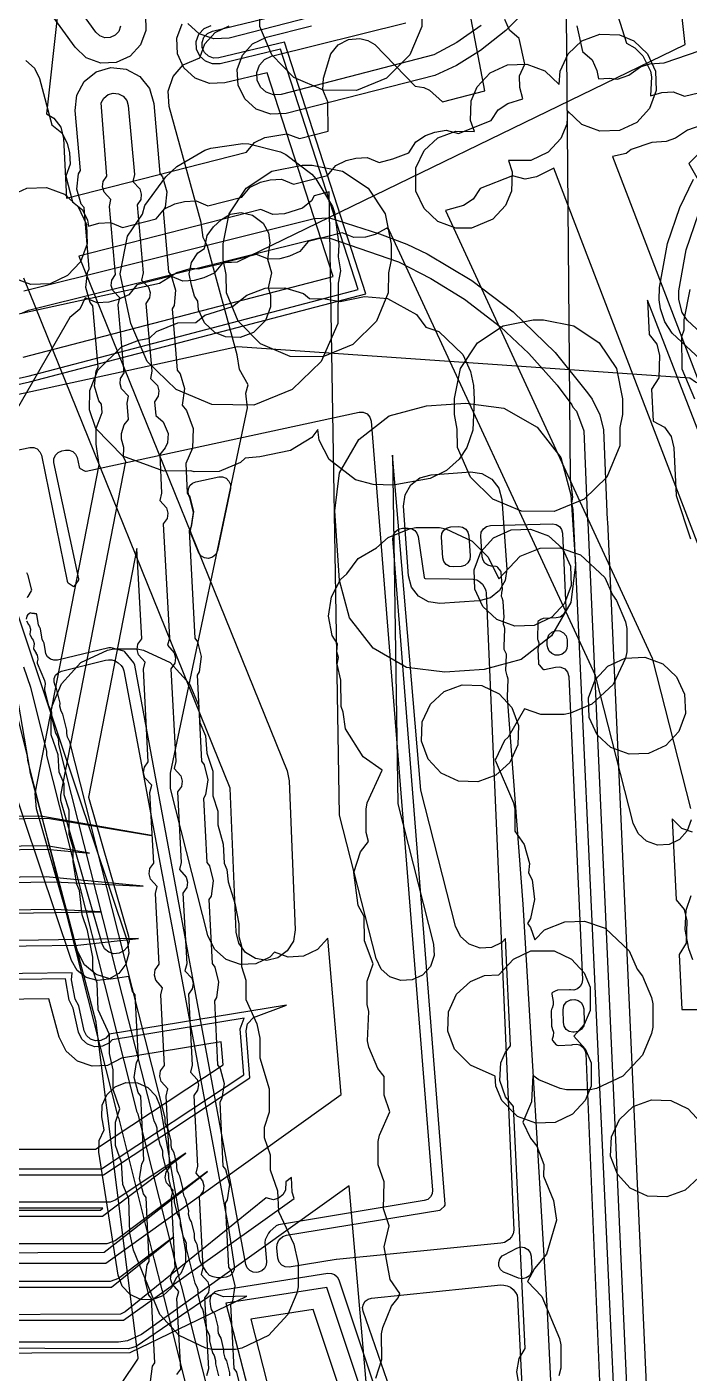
# Model space of a CAD drawing. Header units: metres. Extents: x 17722 to 17999, y 13535 to 15917.
# Drawn here: x 17911 to 17944.5, y 13644.6 to 13712.9 of the extents above; entities that cross this region are included whole.
import ezdxf

# ---------------------------------------------------------------- set-up
doc = ezdxf.new("R2010")
doc.units = ezdxf.units.M
for name, color, linetype in [('AI_GREENING_ALLOWED_ZONE', 4, 'Continuous'), ('AI_GREENING_EXCLUSIONS', 1, 'Continuous'), ('AI_GREENING_LAWN', 82, 'Continuous')]:
    doc.layers.add(name, color=color, linetype=linetype)

msp = doc.modelspace()

# ---------------------------------------------------------------- linework, layer by layer
at = {"layer": 'AI_GREENING_ALLOWED_ZONE'}
msp.add_lwpolyline([(17919.192, 13689.142), (17919.145, 13689.315), (17919.162, 13689.494), (17919.241, 13689.655), (17919.372, 13689.778), (17919.538, 13689.846), (17920.698, 13690.097), (17920.896, 13690.1), (17921.079, 13690.026), (17921.219, 13689.887), (17921.294, 13689.704), (17921.293, 13689.506), (17920.632, 13686.359), (17920.546, 13686.166), (17920.388, 13686.026), (17920.187, 13685.963), (17919.978, 13685.989), (17919.798, 13686.099), (17919.679, 13686.274), (17919.305, 13687.198), (17919.269, 13687.375), (17919.297, 13687.552), (17919.317, 13687.609), (17919.414, 13688.284), (17919.409, 13688.38), (17919.24, 13689.041), (17919.192, 13689.142)], close=True, dxfattribs=at)
at = {"layer": 'AI_GREENING_EXCLUSIONS'}
for points in [[(17898.492, 13695.744), (17917.694, 13699.923), (17918.569, 13700.464), (17919.317, 13700.688), (17919.68, 13700.651), (17921.04, 13700.962), (17921.65, 13701), (17944.35, 13712.025), (17940.642, 13745.351)], [(17898.492, 13695.744), (17917.694, 13699.923), (17918.569, 13700.464), (17919.317, 13700.688), (17919.68, 13700.651), (17921.04, 13700.962), (17921.65, 13701), (17944.35, 13712.025), (17940.642, 13745.351)], [(17915.726, 13712.95), (17915.631, 13712.694), (17915.445, 13712.493), (17915.197, 13712.379), (17914.924, 13712.369), (17914.668, 13712.464), (17914.668, 13712.464), (17914.468, 13712.649), (17895.487, 13738.841)], [(17916.98, 13713.525), (17917.009, 13712.745), (17916.738, 13712.013), (17916.208, 13711.441), (17915.499, 13711.115), (17914.719, 13711.085), (17913.987, 13711.356), (17913.415, 13711.887), (17894.434, 13738.078)], [(17912.511, 13713.398), (17911.976, 13708.516), (17912.338, 13708.299), (17912.687, 13707.829), (17912.829, 13707.261), (17912.977, 13704.226), (17922.102, 13706.57), (17922.511, 13707.057), (17923.038, 13707.31), (17924.16, 13707.497), (17924.789, 13707.26), (17926.251, 13707.636), (17926.228, 13709.111), (17925.979, 13709.728), (17926.014, 13710.312), (17926.384, 13711.555), (17926.759, 13712.004), (17927.278, 13712.276), (17927.86, 13712.328), (17928.254, 13712.231), (17928.607, 13712.033), (17930.662, 13709.913), (17931.093, 13709.845), (17931.393, 13709.708), (17932.037, 13709.122), (17934.188, 13709.675), (17932.738, 13717.317)], [(17939.839, 13716.971), (17941.365, 13712.102), (17941.793, 13711.862), (17942.199, 13711.457), (17942.586, 13710.677), (17942.645, 13710.385), (17942.586, 13709.422), (17943.157, 13709.599), (17943.742, 13709.621), (17944.31, 13709.401), (17953.406, 13711.577)], [(17909.768, 13694.615), (17911.107, 13694.911), (17928.157, 13699.383), (17924.026, 13712.141), (17920.71, 13711.346), (17920.437, 13711.335), (17920.181, 13711.43), (17919.98, 13711.615), (17919.866, 13711.863), (17919.855, 13712.136), (17919.95, 13712.392), (17920.135, 13712.593), (17920.383, 13712.707), (17923.594, 13713.477)], [(17910.917, 13711.215), (17911.356, 13710.828), (17911.615, 13710.303), (17912.242, 13707.953), (17912.751, 13707.543), (17913.01, 13707.018), (17913.139, 13706.535), (17913.176, 13705.951), (17912.94, 13705.342), (17913.283, 13704.055), (17913.792, 13703.645), (17914.05, 13703.12), (17914.091, 13702.818), (17914.624, 13702.964), (17915.209, 13702.994), (17915.815, 13702.749), (17917.535, 13703.185), (17917.951, 13703.688), (17918.479, 13703.94), (17918.964, 13704.063), (17919.549, 13704.093), (17920.154, 13703.848), (17921.875, 13704.284), (17922.291, 13704.788), (17922.819, 13705.039), (17923.304, 13705.162), (17923.888, 13705.192), (17924.494, 13704.948), (17926.214, 13705.383), (17926.631, 13705.887), (17927.159, 13706.138), (17927.644, 13706.261), (17928.228, 13706.291), (17928.834, 13706.047), (17929.534, 13706.224), (17930.341, 13706.539), (17930.691, 13707.09), (17931.185, 13707.405), (17931.65, 13707.587), (17932.227, 13707.689), (17932.858, 13707.521), (17934.511, 13708.167), (17934.862, 13708.718), (17935.355, 13709.033), (17936.112, 13709.267), (17935.964, 13709.847), (17935.953, 13710.433), (17936.216, 13711.03), (17935.931, 13712.327), (17935.441, 13712.759), (17935.206, 13713.295)], [(17925.829, 13713.529), (17921.228, 13712.353), (17920.449, 13712.311), (17919.713, 13712.571), (17919.132, 13713.092)], [(17936.309, 13713.79), (17935.26, 13712.744), (17933.963, 13711.718), (17932.756, 13710.968), (17931.66, 13710.459), (17924.115, 13708.53), (17923.336, 13708.488), (17922.6, 13708.747), (17922.019, 13709.268), (17921.682, 13709.972), (17921.64, 13710.751), (17921.899, 13711.487), (17922.42, 13712.068), (17923.124, 13712.405), (17925.401, 13712.972)], [(17899.862, 13650.217), (17914.982, 13650.217), (17926.913, 13658.774), (17926.229, 13666.704), (17925.708, 13666.124), (17925.004, 13665.788), (17924.225, 13665.746), (17923.52, 13665.995), (17923.288, 13665.737), (17922.584, 13665.4), (17921.805, 13665.358), (17921.069, 13665.618), (17920.488, 13666.14), (17920.152, 13666.844), (17918.255, 13674.294), (17918.263, 13675.075), (17922.151, 13693.593), (17922.068, 13694.341), (17922.19, 13694.763), (17921.753, 13695.537), (17921.642, 13696.292), (17920.134, 13701.799), (17919.918, 13702.23), (17919.807, 13702.991), (17918.194, 13708.882), (17918.139, 13709.66), (17918.385, 13710.4), (17918.897, 13710.99), (17919.741, 13711.349), (17919.999, 13712.063), (17920.525, 13712.64), (17921.231, 13712.972)], [(17909.871, 13694.952), (17911.032, 13695.201), (17927.774, 13699.593), (17923.826, 13711.784), (17920.78, 13711.054), (17920.39, 13711.039), (17920.024, 13711.174), (17919.738, 13711.439), (17919.574, 13711.793), (17919.559, 13712.183), (17919.694, 13712.549), (17919.959, 13712.835), (17920.313, 13712.999)], [(17910.781, 13696.169), (17926.509, 13700.252), (17923.16, 13710.596), (17921.013, 13710.081), (17920.233, 13710.051), (17919.501, 13710.321), (17918.928, 13710.851), (17918.602, 13711.56), (17918.571, 13712.34), (17918.842, 13713.072)], [(17934.001, 13712.991), (17932.767, 13712.129), (17931.605, 13711.499), (17923.867, 13709.499), (17923.477, 13709.478), (17923.109, 13709.607), (17922.819, 13709.868), (17922.651, 13710.22), (17922.629, 13710.609), (17922.759, 13710.977), (17923.02, 13711.268), (17923.372, 13711.436), (17930.185, 13713.128)], [(17938.861, 13712.971), (17939.146, 13711.674), (17939.636, 13711.242), (17939.871, 13710.706), (17939.952, 13710.279), (17940.487, 13710.326), (17940.922, 13710.273), (17941.488, 13710.468), (17942.085, 13710.886), (17942.558, 13711.049), (17943.286, 13711.09), (17945.699, 13711.924), (17946.297, 13712.342), (17946.77, 13712.505), (17947.498, 13712.546), (17949.193, 13713.132)], [(17917.239, 13644.224), (17917.35, 13644.996), (17917.454, 13645.171), (17917.293, 13648.421), (17917.158, 13648.602), (17916.965, 13649.358), (17917.076, 13650.13), (17917.18, 13650.305), (17917.019, 13653.555), (17916.884, 13653.736), (17916.691, 13654.492), (17916.802, 13655.264), (17916.906, 13655.439), (17916.745, 13658.689), (17916.61, 13658.869), (17916.417, 13659.626), (17916.528, 13660.398), (17916.632, 13660.573), (17916.471, 13663.823), (17916.336, 13664.003), (17916.145, 13664.75), (17915.237, 13664.617), (17914.493, 13664.853), (17913.896, 13665.356), (17913.538, 13666.049), (17911.454, 13673.265), (17911.388, 13674.043), (17914.631, 13690.712), (17914.489, 13691.756), (17914.489, 13692.548), (17914.788, 13693.364), (17914.763, 13693.78), (17914.622, 13693.955), (17914.402, 13694.704), (17914.486, 13695.48), (17914.583, 13695.658), (17914.318, 13698.77), (17914.177, 13698.945), (17913.957, 13699.694), (17914.041, 13700.47), (17914.138, 13700.648), (17913.873, 13703.76), (17913.732, 13703.935), (17913.512, 13704.684), (17913.596, 13705.46), (17913.693, 13705.638), (17913.421, 13708.687), (17913.505, 13709.462), (17913.879, 13710.147), (17914.487, 13710.637), (17915.236, 13710.856), (17916.012, 13710.773), (17916.696, 13710.399), (17917.186, 13709.791), (17917.405, 13709.042), (17917.71, 13705.483), (17917.852, 13705.307), (17918.071, 13704.559), (17917.988, 13703.783), (17917.89, 13703.605), (17918.155, 13700.493), (17918.297, 13700.317), (17918.516, 13699.569), (17918.433, 13698.793), (17918.335, 13698.615), (17918.6, 13695.503), (17918.742, 13695.328), (17918.961, 13694.579), (17918.844, 13693.741), (17919.068, 13693.465), (17919.409, 13692.548), (17919.37, 13691.562), (17919.025, 13690.776), (17919.093, 13689.269), (17919.228, 13689.089), (17919.421, 13688.333), (17919.31, 13687.56), (17919.206, 13687.386), (17919.486, 13681.918), (17919.621, 13681.738), (17919.813, 13680.982), (17919.702, 13680.209), (17919.599, 13680.035), (17919.819, 13675.676), (17919.954, 13675.496), (17920.147, 13674.739), (17920.035, 13673.967), (17919.932, 13673.793), (17920.093, 13670.542), (17920.228, 13670.362), (17920.421, 13669.606), (17920.309, 13668.833), (17920.206, 13668.659), (17920.367, 13665.408), (17920.502, 13665.228), (17920.695, 13664.472), (17920.583, 13663.699), (17920.48, 13663.525), (17920.641, 13660.274), (17920.776, 13660.094), (17920.969, 13659.338), (17920.857, 13658.565), (17920.754, 13658.391), (17920.915, 13655.141), (17921.05, 13654.96), (17921.243, 13654.204), (17921.131, 13653.432), (17921.028, 13653.257), (17921.189, 13650.007), (17921.324, 13649.826), (17921.517, 13649.07), (17921.406, 13648.298), (17921.302, 13648.123), (17921.463, 13644.873), (17921.598, 13644.692), (17921.791, 13643.936)], [(17918.576, 13644.564), (17918.773, 13644.842), (17918.582, 13648.428), (17918.672, 13648.784), (17918.331, 13649.163), (17918.263, 13649.427), (17918.302, 13649.698), (17918.499, 13649.976), (17918.308, 13653.562), (17918.398, 13653.918), (17918.057, 13654.296), (17917.989, 13654.561), (17918.028, 13654.831), (17918.225, 13655.11), (17918.034, 13658.696), (17918.124, 13659.052), (17917.783, 13659.43), (17917.715, 13659.695), (17917.754, 13659.965), (17917.951, 13660.243), (17917.76, 13663.829), (17917.85, 13664.186), (17917.509, 13664.564), (17917.441, 13664.829), (17917.48, 13665.099), (17917.677, 13665.377), (17917.486, 13668.963), (17917.576, 13669.32), (17917.234, 13669.698), (17917.167, 13669.963), (17917.206, 13670.233), (17917.403, 13670.511), (17917.212, 13674.097), (17917.302, 13674.454), (17916.96, 13674.832), (17916.893, 13675.097), (17916.932, 13675.367), (17917.129, 13675.645), (17916.879, 13680.339), (17916.969, 13680.696), (17916.627, 13681.074), (17916.56, 13681.339), (17916.599, 13681.609), (17916.796, 13681.887), (17916.552, 13686.457), (17914.095, 13673.852), (17916.132, 13666.798), (17916.155, 13666.526), (17916.072, 13666.266), (17915.896, 13666.057), (17915.654, 13665.932), (17915.381, 13665.909), (17915.121, 13665.991), (17914.912, 13666.167), (17914.787, 13666.41), (17912.69, 13673.681), (17912.688, 13673.954), (17915.988, 13690.883), (17915.867, 13691.095), (17915.896, 13691.595), (17915.763, 13692.013), (17915.763, 13692.291), (17915.908, 13692.738), (17916.125, 13693.007), (17916.051, 13693.832), (17916.129, 13694.192), (17915.774, 13694.558), (17915.697, 13694.82), (17915.726, 13695.091), (17915.914, 13695.376), (17915.606, 13698.822), (17915.683, 13699.182), (17915.329, 13699.548), (17915.252, 13699.81), (17915.281, 13700.081), (17915.468, 13700.366), (17915.161, 13703.812), (17915.238, 13704.172), (17914.884, 13704.537), (17914.807, 13704.8), (17914.836, 13705.071), (17915.023, 13705.356), (17914.745, 13709.074), (17914.876, 13709.313), (17915.089, 13709.485), (17915.351, 13709.561), (17915.623, 13709.532), (17915.862, 13709.401), (17916.034, 13709.189), (17916.111, 13708.926), (17916.422, 13705.431), (17916.345, 13705.071), (17916.7, 13704.705), (17916.776, 13704.443), (17916.747, 13704.172), (17916.56, 13703.887), (17916.867, 13700.441), (17916.79, 13700.081), (17917.145, 13699.715), (17917.222, 13699.453), (17917.192, 13699.182), (17917.005, 13698.897), (17917.312, 13695.451), (17917.235, 13695.091), (17917.59, 13694.725), (17917.667, 13694.463), (17917.637, 13694.192), (17917.45, 13693.907), (17917.513, 13693.202), (17917.883, 13692.897), (17918.135, 13692.291), (17918.096, 13691.819), (17917.99, 13691.566), (17917.716, 13691.24), (17917.804, 13689.263), (17917.714, 13688.906), (17918.055, 13688.528), (17918.123, 13688.263), (17918.084, 13687.993), (17917.887, 13687.715), (17918.197, 13681.912), (17918.107, 13681.555), (17918.448, 13681.177), (17918.515, 13680.912), (17918.476, 13680.642), (17918.279, 13680.364), (17918.53, 13675.67), (17918.44, 13675.313), (17918.781, 13674.935), (17918.848, 13674.67), (17918.81, 13674.4), (17918.612, 13674.122), (17918.804, 13670.536), (17918.714, 13670.179), (17919.055, 13669.801), (17919.123, 13669.536), (17919.084, 13669.266), (17918.886, 13668.988), (17919.078, 13665.402), (17918.988, 13665.045), (17919.329, 13664.667), (17919.397, 13664.402), (17919.358, 13664.132), (17919.16, 13663.854), (17919.352, 13660.268), (17919.262, 13659.912), (17919.603, 13659.533), (17919.671, 13659.269), (17919.632, 13658.998), (17919.434, 13658.72), (17919.626, 13655.134), (17919.536, 13654.778), (17919.877, 13654.399), (17919.945, 13654.135), (17919.906, 13653.864), (17919.708, 13653.586), (17919.9, 13650), (17919.81, 13649.644), (17920.151, 13649.266), (17920.219, 13649.001), (17920.18, 13648.731), (17919.982, 13648.452), (17920.174, 13644.866), (17920.084, 13644.51)], [(17946.876, 13708.52), (17944.463, 13707.686), (17943.865, 13707.269), (17943.392, 13707.105), (17942.664, 13707.064), (17941.613, 13706.701), (17941.348, 13706.494), (17940.668, 13706.352), (17949.696, 13682.779)], [(17945.018, 13706.486), (17944.525, 13705.985), (17947.057, 13701.599)], [(17946.815, 13681.942), (17937.685, 13705.75), (17936.81, 13705.307), (17936.233, 13705.204), (17935.602, 13705.372), (17933.949, 13704.727), (17933.598, 13704.176), (17933.105, 13703.861), (17932.197, 13703.6), (17942.67, 13680.902), (17944.614, 13673.281)], [(17945.574, 13695.629), (17943.689, 13697.388), (17943.32, 13697.969), (17943.094, 13698.615), (17943.027, 13699.071), (17943.048, 13699.695), (17943.454, 13701.933), (17944.083, 13703.766), (17944.776, 13705.19)], [(17935.973, 13643.824), (17935.816, 13644.701), (17935.926, 13645.38), (17936.228, 13645.883), (17935.636, 13658.169), (17935.232, 13658.651), (17934.947, 13659.484), (17935.006, 13660.37), (17935.232, 13660.911), (17935.491, 13661.248), (17935.243, 13666.687), (17935.061, 13666.485), (17934.534, 13666.232), (17933.949, 13666.2), (17933.397, 13666.394), (17932.961, 13666.784), (17932.708, 13667.312), (17930.938, 13674.211), (17929.506, 13691.199), (17929.779, 13673.513), (17931.593, 13666.405), (17931.625, 13665.821), (17931.43, 13665.269), (17931.039, 13664.833), (17930.511, 13664.581), (17929.926, 13664.55), (17929.374, 13664.744), (17928.939, 13665.135), (17928.686, 13665.663), (17926.829, 13672.942), (17926.298, 13704.551), (17925.537, 13704.355), (17925.402, 13704.1), (17924.951, 13703.727), (17924.031, 13703.445), (17923.447, 13703.413), (17922.834, 13703.661), (17913.602, 13701.289), (17924.166, 13675.189), (17924.274, 13674.686), (17924.574, 13667.13), (17924.483, 13666.552), (17924.177, 13666.052), (17923.704, 13665.708), (17923.134, 13665.571), (17922.556, 13665.663), (17922.057, 13665.968), (17921.713, 13666.442), (17921.576, 13667.011), (17921.287, 13674.306), (17910.817, 13700.174)], [(17910.82, 13699.531), (17925.543, 13703.2), (17926.322, 13703.237), (17928.845, 13702.43), (17930.233, 13701.903), (17931.266, 13701.402), (17933.533, 13700.062), (17935.631, 13698.471), (17937.753, 13696.411), (17939.398, 13694.354), (17939.398, 13694.354), (17939.398, 13694.354), (17939.637, 13694.033), (17940.02, 13693.237), (17940.205, 13692.479), (17940.389, 13687.899), (17940.405, 13687.829), (17942.578, 13639.526)], [(17946.556, 13696.09), (17944.441, 13698.048), (17944.203, 13698.439), (17944.027, 13699.1), (17944.034, 13699.528), (17944.4, 13701.609), (17945.029, 13703.442)], [(17944.645, 13672.697), (17944.451, 13672.145), (17944.06, 13671.71), (17943.532, 13671.457), (17942.947, 13671.426), (17942.395, 13671.621), (17941.96, 13672.012), (17941.707, 13672.54), (17939.797, 13680.027), (17929.346, 13702.617), (17929.218, 13702.706), (17928.626, 13702.383), (17928.141, 13702.261), (17927.557, 13702.23), (17926.951, 13702.475), (17925.231, 13702.039), (17924.814, 13701.536), (17924.286, 13701.284), (17923.801, 13701.162), (17923.217, 13701.131), (17922.611, 13701.376), (17920.891, 13700.94), (17920.475, 13700.437), (17919.946, 13700.185), (17919.461, 13700.062), (17918.877, 13700.032), (17918.271, 13700.277), (17916.551, 13699.841), (17916.135, 13699.338), (17915.606, 13699.086), (17915.122, 13698.963), (17914.537, 13698.933), (17913.932, 13699.177), (17913.666, 13698.606), (17913.148, 13698.189), (17908.262, 13689.752), (17916.072, 13666.522), (17916.146, 13665.942), (17915.993, 13665.377), (17915.635, 13664.913), (17915.128, 13664.622), (17914.547, 13664.548), (17913.982, 13664.701), (17913.519, 13665.058), (17913.228, 13665.566), (17905.203, 13689.438)], [(17910.722, 13698.404), (17911.061, 13698.561), (17925.784, 13702.229), (17926.332, 13702.211), (17929.812, 13700.997), (17931.46, 13700.162), (17933.152, 13699.113), (17934.98, 13697.712), (17936.426, 13696.362), (17937.85, 13694.757), (17938.596, 13693.757), (17938.654, 13693.636), (17938.835, 13693.436), (17939.206, 13692.436), (17939.389, 13687.855), (17939.406, 13687.786), (17941.579, 13639.478), (17942.421, 13622.952), (17942.388, 13622.328), (17942.528, 13619.518), (17942.792, 13615.641), (17942.904, 13612.813), (17942.928, 13612.71), (17943.84, 13592.871)], [(17944.834, 13694.046), (17944.187, 13695.555), (17944.171, 13697.216), (17944.295, 13697.552), (17944.295, 13698.065), (17944.599, 13699.596)], [(17948.788, 13682.678), (17942.434, 13699.063), (17942.516, 13697.321), (17942.91, 13696.823), (17943.051, 13696.255), (17943.006, 13695.118), (17942.646, 13694.55), (17942.722, 13692.93), (17943.295, 13692.614), (17943.641, 13692.142), (17943.78, 13691.574), (17943.884, 13689.156), (17944.61, 13686.947)], [(17937.81, 13581.613), (17949.419, 13600.49), (17949.552, 13600.909), (17949.929, 13601.592), (17950.214, 13601.82), (17950.428, 13602.153), (17949.162, 13650.342), (17948.915, 13650.645), (17948.695, 13651.119), (17948.436, 13652.246), (17948.559, 13652.776), (17948.432, 13655.492), (17948.268, 13655.995), (17948.307, 13656.619), (17948.485, 13657.379), (17948.807, 13657.925), (17946.211, 13694.508), (17945.589, 13694.609), (17944.864, 13694.899), (17944.581, 13695.101), (17921.652, 13696.691), (17898.97, 13691.755)], [(17937.81, 13581.613), (17949.419, 13600.49), (17949.552, 13600.909), (17949.929, 13601.592), (17950.214, 13601.82), (17950.428, 13602.153), (17949.162, 13650.342), (17948.915, 13650.645), (17948.695, 13651.119), (17948.436, 13652.246), (17948.559, 13652.776), (17948.432, 13655.492), (17948.268, 13655.995), (17948.307, 13656.619), (17948.485, 13657.379), (17948.807, 13657.925), (17946.211, 13694.508), (17945.589, 13694.609), (17944.864, 13694.899), (17944.581, 13695.101), (17921.652, 13696.691), (17898.97, 13691.755)], [(17928.667, 13644.393), (17928.972, 13645.324), (17928.947, 13646.635), (17929.012, 13646.958), (17929.465, 13648.041), (17929.795, 13648.456), (17929.877, 13648.684), (17929.877, 13648.684), (17929.385, 13649.394), (17929.088, 13651.053), (17929.339, 13652.107), (17929.046, 13652.974), (17929.081, 13654.335), (17928.786, 13655.207), (17928.786, 13656.394), (17928.851, 13656.717), (17929.367, 13657.893), (17929.087, 13658.73), (17929.087, 13659.683), (17928.769, 13660.087), (17928.315, 13661.17), (17928.25, 13661.493), (17928.31, 13662.976), (17928.232, 13663.329), (17928.232, 13664.516), (17928.529, 13665.392), (17928.087, 13666.574), (17928.071, 13667.805), (17927.767, 13668.352), (17927.551, 13670.024), (17927.884, 13671.08), (17928.287, 13671.603), (17928.167, 13672.056), (17928.167, 13673.243), (17928.233, 13673.566), (17928.993, 13675.221), (17928.03, 13675.901), (17927.13, 13677.326), (17927.016, 13678.17), (17926.902, 13678.459), (17926.896, 13679.794), (17926.707, 13680.593), (17926.775, 13680.931), (17926.685, 13681.223), (17926.722, 13681.623), (17926.448, 13682.048), (17926.264, 13683.026), (17926.409, 13684.01), (17926.869, 13684.892), (17927.198, 13685.177), (17927.762, 13685.955), (17928.695, 13686.505), (17929.293, 13687.017), (17930.377, 13687.47), (17930.699, 13687.536), (17931.887, 13687.536), (17932.209, 13687.47), (17933.556, 13686.84), (17934.366, 13686.029), (17934.893, 13684.931), (17935.974, 13686.069), (17937.003, 13686.476), (17937.998, 13686.503), (17939.048, 13686.151), (17940.272, 13684.993), (17940.664, 13684.112), (17940.869, 13683.821), (17941.322, 13682.738), (17941.387, 13682.415), (17941.387, 13681.228), (17941.322, 13680.905), (17940.691, 13679.559), (17939.618, 13678.571), (17938.534, 13678.118), (17938.212, 13678.052), (17937.025, 13678.052), (17936.204, 13678.326), (17935.38, 13676.898), (17935.195, 13676.735), (17934.716, 13675.722), (17935.641, 13673.566), (17935.706, 13673.243), (17935.706, 13672.131), (17936.187, 13671.45), (17936.463, 13670.494), (17936.413, 13670.013), (17936.588, 13669.655), (17936.711, 13668.668), (17936.504, 13667.695), (17936.348, 13667.442), (17936.505, 13667.247), (17936.73, 13666.621), (17937.214, 13667.131), (17938.244, 13667.538), (17939.238, 13667.565), (17940.288, 13667.213), (17941.512, 13666.054), (17941.919, 13665.122), (17942.181, 13664.774), (17942.635, 13663.69), (17942.7, 13663.368), (17942.7, 13662.18), (17942.635, 13661.858), (17942.181, 13660.775), (17941.194, 13659.701), (17939.847, 13659.07), (17939.524, 13659.005), (17938.337, 13659.005), (17938.015, 13659.07), (17936.931, 13659.523), (17936.625, 13659.744), (17936.56, 13658.408), (17936.123, 13657.365), (17936.509, 13656.553), (17936.833, 13656.154), (17937.174, 13655.22), (17937.163, 13654.624), (17937.667, 13653.388), (17937.818, 13652.405), (17937.319, 13650.68), (17936.703, 13649.939), (17936.355, 13649.281), (17937.083, 13648.526), (17937.972, 13646.403), (17938.037, 13646.08), (17938.037, 13644.893), (17937.941, 13644.496)], [(17920.224, 13643.461), (17918.813, 13649.063), (17918.793, 13649.104), (17918.406, 13650.632), (17918.403, 13650.69), (17916.617, 13657.782), (17916.571, 13657.879), (17911.992, 13675.96), (17911.992, 13675.96), (17911.98, 13676.193), (17911.167, 13679.422), (17910.816, 13680.442)], [(17919.254, 13643.215), (17917.844, 13648.817), (17917.824, 13648.858), (17917.437, 13650.386), (17917.434, 13650.444), (17915.648, 13657.537), (17915.602, 13657.633), (17911.023, 13675.715), (17911.011, 13675.947), (17910.197, 13679.176)], [(17904.111, 13672.675), (17912.025, 13672.78), (17917.298, 13671.903), (17911.682, 13672.886), (17904.238, 13672.788)], [(17944.726, 13672.07), (17944.174, 13672.265), (17943.691, 13672.756), (17943.897, 13668.651), (17944.293, 13668.154), (17944.435, 13667.586), (17944.395, 13666.449), (17944.037, 13665.881), (17944.177, 13663.087), (17946.513, 13663.087)], [(17903.994, 13671.113), (17911.971, 13671.219), (17914.142, 13671.015), (17911.981, 13671.379), (17904.13, 13671.275)], [(17903.944, 13669.439), (17912.375, 13669.55), (17916.869, 13669.347), (17911.952, 13669.818), (17904.012, 13669.714)], [(17944.742, 13665.603), (17944.54, 13666.153), (17944.348, 13667.136), (17944.393, 13668.125), (17944.658, 13668.865)], [(17904.41, 13667.884), (17914.743, 13668.042), (17912.373, 13668.15), (17903.962, 13668.039)], [(17905.686, 13666.243), (17913.552, 13666.347), (17916.627, 13666.685), (17904.428, 13666.484)], [(17907.11, 13654.704), (17914.85, 13654.704), (17922.279, 13659.61), (17922.089, 13662.004), (17922.153, 13662.355), (17922.469, 13662.683), (17924.142, 13663.296), (17915.151, 13661.824), (17914.976, 13661.626), (17914.731, 13661.507), (17914.458, 13661.49), (17914.2, 13661.579), (17913.995, 13661.76), (17913.875, 13662.005), (17913.609, 13663.264), (17913.418, 13663.609), (17913.233, 13664.592), (17913.269, 13664.943), (17905.704, 13664.843)], [(17907.11, 13655.004), (17914.76, 13655.004), (17921.966, 13659.763), (17921.788, 13662.104), (17921.987, 13662.639), (17915.296, 13661.544), (17915.158, 13661.388), (17914.807, 13661.216), (17914.417, 13661.193), (17914.049, 13661.32), (17913.756, 13661.578), (17913.585, 13661.929), (17913.315, 13663.144), (17913.123, 13663.553), (17912.939, 13664.639), (17905.708, 13664.543)], [(17907.11, 13656.004), (17914.459, 13656.004), (17920.922, 13660.272), (17920.83, 13661.436), (17915.779, 13660.61), (17915.062, 13660.249), (17914.283, 13660.202), (17913.545, 13660.456), (17912.96, 13660.973), (17912.618, 13661.674), (17912.091, 13663.628), (17905.721, 13663.543)], [(17907.7, 13652.604), (17914.799, 13652.604), (17919.038, 13655.792), (17915.446, 13653.42), (17915.193, 13653.316), (17907.11, 13653.304)], [(17898.087, 13650.694), (17914.9, 13650.774), (17920.135, 13654.865), (17915.454, 13651.345), (17915.033, 13651.204), (17907.7, 13651.204)], [(17899.153, 13647.333), (17915.868, 13647.333), (17924.522, 13653.502), (17924.422, 13653.812), (17924.382, 13654.564), (17924.102, 13654.338), (17924.082, 13653.918), (17923.949, 13653.68), (17923.735, 13653.51), (17923.472, 13653.436), (17923.098, 13653.526), (17915.957, 13647.754), (17915.716, 13647.627), (17907.567, 13647.598)], [(17901.982, 13641.524), (17917.371, 13641.518), (17918.121, 13641.303), (17928.898, 13635.762), (17928.566, 13639.609), (17928.191, 13640.197), (17928.036, 13641.174), (17928.033, 13641.954), (17928.307, 13642.622), (17927.313, 13654.138), (17916.791, 13646.592), (17916.08, 13646.27), (17915.625, 13646.217), (17899.862, 13646.217)], [(17907.7, 13652.904), (17914.699, 13652.904), (17914.831, 13653.004), (17907.11, 13653.004)], [(17907.567, 13648.998), (17915.27, 13648.998), (17918.432, 13651.555), (17915.616, 13649.434), (17915.195, 13649.294), (17898.087, 13649.294)], [(17930.453, 13636.132), (17926.176, 13648.985), (17921.068, 13648.189), (17922.163, 13643.953)], [(17901.244, 13645.634), (17916.209, 13645.688), (17922.126, 13648.548), (17920.935, 13648.518), (17920.464, 13648.692), (17916.513, 13645.997), (17916.119, 13645.875), (17899.153, 13645.933)], [(17929.449, 13636.016), (17925.496, 13647.868), (17922.327, 13647.373), (17923.132, 13644.198)]]:
    msp.add_lwpolyline(points, dxfattribs=at)
for points in [[(17925.088, 13719.115), (17926.619, 13719.419), (17927.141, 13719.414), (17928.672, 13719.11), (17929.969, 13718.242), (17930.837, 13716.945), (17931.141, 13715.414), (17931.141, 13714.608), (17931.01, 13713.949), (17930.994, 13712.947), (17930.39, 13711.502), (17929.203, 13710.315), (17927.681, 13709.695), (17926.02, 13709.711), (17924.511, 13710.358), (17923.388, 13711.502), (17922.784, 13712.947), (17922.768, 13713.867), (17922.619, 13714.617), (17922.619, 13715.419), (17922.923, 13716.95), (17923.791, 13718.247), (17925.088, 13719.115)], [(17933.504, 13709.162), (17933.806, 13709.885), (17934.453, 13710.584), (17935.335, 13710.993), (17936.321, 13711.032), (17937.238, 13710.691), (17937.965, 13710.003), (17938.004, 13710.678), (17938.413, 13711.56), (17939.112, 13712.207), (17940.029, 13712.548), (17941.015, 13712.509), (17941.738, 13712.207), (17942.437, 13711.56), (17942.846, 13710.678), (17942.885, 13709.692), (17942.544, 13708.775), (17941.897, 13708.076), (17941.015, 13707.667), (17940.029, 13707.628), (17939.112, 13707.969), (17938.385, 13708.657), (17938.346, 13707.982), (17938.044, 13707.259), (17937.397, 13706.56), (17936.515, 13706.151), (17935.386, 13706.141), (17935.581, 13705.572), (17935.542, 13704.586), (17935.24, 13703.863), (17934.593, 13703.164), (17933.517, 13702.716), (17932.725, 13702.716), (17931.808, 13703.057), (17931.109, 13703.704), (17930.7, 13704.586), (17930.7, 13705.766), (17931.109, 13706.648), (17931.808, 13707.295), (17932.725, 13707.636), (17933.66, 13707.607), (17933.465, 13708.176), (17933.504, 13709.162)], [(17918.584, 13705.838), (17920.001, 13706.674), (17920.294, 13706.777), (17921.923, 13707.007), (17922.233, 13706.989), (17923.826, 13706.578), (17924.106, 13706.443), (17925.421, 13705.454), (17925.628, 13705.222), (17926.464, 13703.805), (17926.566, 13703.512), (17926.796, 13701.883), (17926.751, 13701.256), (17926.867, 13700.553), (17926.761, 13699.915), (17926.732, 13697.877), (17925.896, 13695.952), (17924.426, 13694.521), (17922.474, 13693.736), (17920.35, 13693.765), (17918.544, 13694.521), (17917.074, 13695.952), (17916.238, 13697.877), (17915.701, 13700.398), (17916.082, 13702.311), (17916.828, 13703.428), (17916.958, 13703.859), (17918.017, 13705.313), (17918.584, 13705.838)], [(17923.391, 13705.606), (17924.922, 13705.91), (17925.444, 13705.905), (17926.975, 13705.601), (17928.272, 13704.733), (17929.14, 13703.436), (17929.444, 13701.905), (17929.444, 13701.099), (17929.313, 13700.44), (17929.297, 13699.438), (17928.693, 13697.993), (17927.506, 13696.806), (17925.984, 13696.186), (17924.323, 13696.202), (17922.814, 13696.849), (17921.691, 13697.993), (17921.087, 13699.438), (17921.071, 13700.358), (17920.922, 13701.108), (17920.922, 13701.91), (17921.226, 13703.441), (17922.094, 13704.738), (17923.391, 13705.606)], [(17912.881, 13704.434), (17913.58, 13703.787), (17913.989, 13702.905), (17914.028, 13701.919), (17913.687, 13701.002), (17913.04, 13700.303), (17912.158, 13699.894), (17911.172, 13699.855), (17910.255, 13700.196), (17909.556, 13700.843), (17909.147, 13701.725), (17909.108, 13702.711), (17909.449, 13703.628), (17910.096, 13704.327), (17910.978, 13704.736), (17911.964, 13704.775), (17912.881, 13704.434)], [(17919.64, 13701.459), (17919.972, 13701.68), (17920.112, 13702.341), (17920.429, 13702.777), (17920.834, 13703.157), (17921.273, 13703.414), (17921.835, 13703.508), (17922.406, 13703.379), (17922.947, 13702.973), (17923.224, 13702.474), (17923.297, 13701.971), (17923.172, 13701.138), (17923.369, 13700.442), (17923.205, 13699.684), (17923.33, 13699.309), (17923.33, 13698.715), (17923.074, 13698.027), (17922.47, 13697.423), (17921.782, 13697.167), (17921.042, 13697.196), (17920.5, 13697.423), (17919.976, 13697.908), (17919.669, 13698.569), (17919.64, 13699.008), (17919.472, 13699.259), (17919.315, 13699.824), (17919.201, 13700.398), (17919.315, 13700.972), (17919.64, 13701.459)], [(17918.622, 13697.918), (17919.546, 13697.932), (17919.988, 13698.294), (17921.395, 13698.747), (17922.123, 13699.315), (17923.055, 13699.665), (17924.049, 13699.692), (17924.997, 13699.391), (17925.305, 13699.144), (17926.101, 13699.134), (17926.86, 13698.986), (17928.092, 13699.24), (17929.252, 13699.141), (17930.727, 13698.326), (17931.2, 13697.69), (17931.851, 13697.464), (17933.075, 13696.306), (17933.46, 13695.45), (17933.615, 13694.73), (17933.655, 13694.014), (17933.577, 13692.469), (17933.274, 13691.587), (17932.883, 13691.002), (17932.252, 13690.427), (17931.419, 13690.014), (17929.543, 13689.676), (17928.537, 13689.703), (17927.632, 13689.952), (17926.298, 13690.982), (17925.788, 13691.964), (17925.718, 13692.5), (17925.414, 13692.095), (17924.346, 13691.433), (17922.776, 13691.116), (17922.044, 13691.045), (17921.8, 13690.82), (17920.717, 13690.367), (17919.459, 13690.353), (17919.293, 13690.407), (17917.921, 13690.389), (17915.836, 13691.147), (17914.465, 13692.545), (17914.155, 13693.49), (17914.171, 13694.484), (17914.568, 13695.518), (17915.778, 13696.691), (17916.65, 13697.039), (17917.193, 13697.137), (17917.539, 13697.465), (17918.622, 13697.918)], [(17936.645, 13698.067), (17937.167, 13698.062), (17938.698, 13697.758), (17939.995, 13696.89), (17940.863, 13695.593), (17941.167, 13694.062), (17941.167, 13693.256), (17941.036, 13692.597), (17941.036, 13691.672), (17940.373, 13690.086), (17939.229, 13688.963), (17937.707, 13688.343), (17936.046, 13688.359), (17934.601, 13688.963), (17933.457, 13690.086), (17932.81, 13691.595), (17932.794, 13692.515), (17932.645, 13693.265), (17932.645, 13694.067), (17932.949, 13695.598), (17933.817, 13696.895), (17935.114, 13697.763), (17936.645, 13698.067)], [(17926.83, 13690.305), (17927.8, 13691.998), (17929.344, 13693.19), (17931.227, 13693.701), (17933.222, 13693.838), (17935.157, 13693.59), (17936.85, 13692.62), (17938.042, 13691.076), (17938.553, 13689.193), (17938.796, 13685.657), (17938.548, 13683.722), (17937.578, 13682.029), (17936.034, 13680.837), (17934.151, 13680.326), (17932.156, 13680.189), (17930.22, 13680.437), (17928.528, 13681.407), (17927.335, 13682.951), (17926.824, 13684.834), (17926.581, 13688.37), (17926.83, 13690.305)], [(17930.148, 13689.191), (17930.439, 13689.698), (17930.902, 13690.056), (17931.467, 13690.209), (17933.462, 13690.346), (17934.043, 13690.272), (17934.55, 13689.981), (17934.908, 13689.518), (17935.061, 13688.953), (17935.304, 13685.417), (17935.23, 13684.836), (17934.939, 13684.329), (17934.476, 13683.971), (17933.911, 13683.818), (17931.916, 13683.68), (17931.335, 13683.755), (17930.827, 13684.046), (17930.47, 13684.509), (17930.316, 13685.074), (17930.073, 13688.61), (17930.148, 13689.191)], [(17938.121, 13686.459), (17938.53, 13685.577), (17938.569, 13684.591), (17938.228, 13683.674), (17937.581, 13682.975), (17936.699, 13682.566), (17935.713, 13682.527), (17934.796, 13682.868), (17934.097, 13683.515), (17933.688, 13684.397), (17933.649, 13685.383), (17933.99, 13686.3), (17934.637, 13686.999), (17935.519, 13687.408), (17936.505, 13687.447), (17937.422, 13687.106), (17938.121, 13686.459)], [(17913.124, 13673.199), (17912.867, 13673.979), (17912.867, 13674.531), (17912.618, 13675.127), (17912.553, 13676.008), (17912.204, 13677.008), (17912.204, 13678.196), (17912.269, 13678.518), (17912.722, 13679.602), (17913.71, 13680.675), (17915.057, 13681.306), (17915.379, 13681.371), (17916.567, 13681.371), (17916.889, 13681.306), (17918.236, 13680.675), (17919.224, 13679.602), (17919.677, 13678.518), (17919.742, 13677.638), (17920.026, 13676.959), (17920.091, 13676.085), (17920.405, 13675.167), (17920.394, 13673.923), (17920.65, 13673.142), (17920.65, 13672.455), (17920.933, 13671.471), (17920.982, 13670.501), (17921.118, 13670.178), (17921.183, 13669.56), (17921.516, 13668.477), (17921.717, 13667.42), (17921.717, 13666.779), (17921.851, 13666.291), (17921.851, 13665.259), (17922.069, 13664.571), (17922.069, 13663.597), (17922.63, 13662.354), (17922.78, 13661.628), (17922.78, 13660.63), (17923.265, 13659.058), (17923.265, 13657.871), (17923.009, 13657.093), (17923.009, 13656.584), (17923.304, 13655.714), (17923.304, 13654.943), (17923.674, 13653.892), (17923.727, 13652.84), (17924.507, 13651.175), (17924.729, 13650.209), (17924.729, 13649.021), (17924.664, 13648.699), (17924.211, 13647.615), (17923.223, 13646.542), (17921.876, 13645.911), (17921.554, 13645.846), (17920.366, 13645.846), (17920.044, 13645.911), (17918.697, 13646.542), (17917.709, 13647.615), (17916.376, 13650.872), (17916.189, 13651.739), (17916.135, 13653.475), (17915.83, 13654.204), (17915.765, 13655.316), (17915.471, 13656.186), (17915.471, 13657.373), (17915.685, 13658.05), (17915.343, 13659.033), (17915.343, 13660.031), (17915.157, 13660.845), (17915.157, 13661.819), (17914.596, 13663.061), (17914.531, 13664.415), (17914.313, 13665.103), (17914.313, 13665.744), (17914.043, 13667.085), (17913.78, 13667.883), (17913.645, 13669.12), (17913.509, 13669.443), (17913.324, 13670.595), (17913.324, 13671.283), (17913.112, 13671.955), (17913.124, 13673.199)], [(17943.912, 13679.962), (17944.321, 13679.08), (17944.36, 13678.094), (17944.019, 13677.177), (17943.372, 13676.478), (17942.49, 13676.069), (17941.504, 13676.03), (17940.587, 13676.371), (17939.888, 13677.018), (17939.479, 13677.9), (17939.44, 13678.886), (17939.781, 13679.803), (17940.428, 13680.502), (17941.31, 13680.911), (17942.296, 13680.95), (17943.213, 13680.609), (17943.912, 13679.962)], [(17934.915, 13679.102), (17935.562, 13678.403), (17935.903, 13677.486), (17935.864, 13676.5), (17935.455, 13675.618), (17934.756, 13674.971), (17933.839, 13674.63), (17932.853, 13674.669), (17931.971, 13675.078), (17931.324, 13675.777), (17930.983, 13676.694), (17931.022, 13677.68), (17931.431, 13678.562), (17932.13, 13679.209), (17933.047, 13679.55), (17934.033, 13679.511), (17934.915, 13679.102)], [(17933.457, 13664.501), (17934.18, 13664.803), (17934.904, 13664.842), (17935.638, 13665.643), (17936.52, 13666.052), (17937.701, 13666.052), (17938.583, 13665.643), (17939.23, 13664.944), (17939.532, 13664.221), (17939.532, 13663.041), (17939.23, 13662.318), (17938.697, 13661.734), (17939.286, 13661.094), (17939.588, 13660.371), (17939.588, 13659.191), (17939.286, 13658.468), (17938.639, 13657.769), (17937.757, 13657.36), (17936.771, 13657.321), (17935.854, 13657.662), (17935.048, 13658.468), (17934.746, 13659.191), (17934.707, 13659.707), (17933.457, 13660.263), (17932.651, 13661.069), (17932.31, 13661.986), (17932.349, 13662.972), (17932.758, 13663.854), (17933.457, 13664.501)], [(17917.73, 13658.158), (17919.02, 13650.814), (17919.007, 13650.229), (17918.771, 13649.694), (17918.536, 13649.469), (17918.301, 13648.96), (17917.871, 13648.562), (17917.322, 13648.359), (17916.738, 13648.382), (17916.206, 13648.627), (17915.808, 13649.057), (17915.606, 13649.606), (17914.615, 13655.846), (17914.637, 13656.431), (17914.892, 13656.972), (17914.775, 13657.639), (17914.788, 13658.224), (17915.024, 13658.759), (17915.447, 13659.164), (17915.993, 13659.375), (17916.578, 13659.362), (17917.114, 13659.126), (17917.518, 13658.703), (17917.73, 13658.158)], [(17945.149, 13657.353), (17945.49, 13656.436), (17945.451, 13655.45), (17945.042, 13654.568), (17944.343, 13653.921), (17943.426, 13653.58), (17942.44, 13653.619), (17941.558, 13654.028), (17940.911, 13654.727), (17940.57, 13655.644), (17940.609, 13656.63), (17941.018, 13657.512), (17941.717, 13658.159), (17942.634, 13658.5), (17943.62, 13658.461), (17944.502, 13658.052), (17945.149, 13657.353)]]:
    msp.add_lwpolyline(points, close=True, dxfattribs=at)
at = {"layer": 'AI_GREENING_LAWN'}
for points in [[(17941.334, 13630.562), (17938.677, 13688.45), (17938.632, 13688.612), (17938.638, 13688.614), (17938.598, 13688.759), (17938.621, 13688.872), (17938.613, 13688.873), (17938.644, 13689.076), (17938.531, 13689.98), (17938.527, 13690.038), (17938.264, 13721.443)], [(17909.996, 13691.353), (17911.123, 13691.585), (17911.318, 13691.587), (17911.499, 13691.513), (17911.638, 13691.376), (17911.714, 13691.196), (17913.023, 13684.802), (17913.04, 13684.761), (17913.07, 13684.729), (17913.32, 13684.549), (17913.358, 13684.532), (17913.388, 13684.561), (17913.589, 13684.839), (17913.608, 13684.884), (17913.608, 13684.933), (17912.346, 13690.822), (17912.343, 13691.019), (17912.417, 13691.202), (17912.556, 13691.342), (17912.738, 13691.417), (17912.93, 13691.455), (17913.122, 13691.455), (17913.301, 13691.383), (17913.438, 13691.249), (17913.515, 13691.073), (17913.619, 13690.606), (17913.639, 13690.561), (17913.675, 13690.529), (17913.9, 13690.399), (17913.941, 13690.385), (17913.985, 13690.386), (17927.816, 13693.376), (17928.028, 13693.376), (17928.22, 13693.289), (17928.359, 13693.13), (17928.42, 13692.928), (17931.537, 13653.924), (17931.517, 13653.74), (17931.432, 13653.576), (17931.294, 13653.454), (17931.12, 13653.391), (17923.732, 13652.164), (17923.612, 13652.108), (17923.284, 13651.822), (17923.222, 13651.741), (17923.06, 13651.396), (17923.038, 13651.27), (17923.122, 13650.299), (17923.103, 13650.113), (17923.017, 13649.947), (17922.877, 13649.824), (17922.701, 13649.762), (17922.64, 13649.752), (17922.448, 13649.76), (17922.274, 13649.838), (17922.142, 13649.977), (17922.071, 13650.155), (17916.442, 13680.553), (17916.391, 13680.663), (17915.942, 13681.216), (17915.915, 13681.241), (17915.881, 13681.257), (17915.253, 13681.433), (17915.129, 13681.435), (17912.522, 13680.805), (17912.34, 13680.795), (17912.166, 13680.851), (17912.024, 13680.967), (17911.933, 13681.126), (17911.915, 13681.241), (17911.912, 13681.241), (17911.844, 13681.66), (17911.815, 13681.737), (17911.751, 13681.841), (17911.73, 13681.968), (17911.727, 13681.967), (17911.658, 13682.387), (17911.629, 13682.464), (17911.565, 13682.568), (17911.544, 13682.694), (17911.541, 13682.694), (17911.472, 13683.113), (17911.457, 13683.152), (17911.367, 13683.156), (17911.367, 13683.162), (17911.235, 13683.169), (17911.163, 13683.205), (17911.145, 13683.179), (17911.013, 13683.097), (17910.998, 13683.083), (17910.978, 13683.041), (17910.94, 13682.88)], [(17938.37, 13627.152), (17937.376, 13647.757), (17937.375, 13647.759), (17936.134, 13668.424), (17936.134, 13668.428), (17935.343, 13678.884), (17935.342, 13678.94), (17935.375, 13679.83), (17935.343, 13679.96), (17935.321, 13680), (17935.256, 13680.272), (17935.296, 13681.068), (17935.293, 13681.103), (17935.279, 13681.137), (17935.235, 13681.209), (17935.177, 13681.347), (17935.163, 13681.495), (17935.209, 13682.383), (17935.206, 13682.42), (17935.176, 13682.489), (17935.182, 13682.492), (17935.138, 13682.607), (17935.141, 13682.797), (17935.174, 13682.959), (17935.121, 13683.787), (17935.065, 13683.961), (17935.071, 13683.963), (17935.044, 13684.035), (17935.046, 13684.225), (17935.08, 13684.387), (17935.025, 13685.24), (17935.018, 13685.275), (17935, 13685.307), (17934.851, 13685.501), (17934.815, 13685.532), (17934.769, 13685.547), (17934.769, 13685.547), (17934.509, 13685.572), (17934.341, 13685.619), (17934.199, 13685.721), (17934.101, 13685.866), (17934.059, 13686.035), (17933.987, 13687.092), (17934.013, 13687.29), (17934.115, 13687.462), (17934.276, 13687.58), (17934.47, 13687.626), (17937.614, 13687.72), (17937.805, 13687.688), (17937.97, 13687.586), (17938.083, 13687.429), (17938.129, 13687.241), (17938.291, 13683.462), (17938.262, 13683.269), (17938.16, 13683.102), (17938.003, 13682.987), (17937.813, 13682.941), (17937.153, 13682.912), (17937.028, 13682.872), (17936.922, 13682.802), (17936.884, 13682.761), (17936.87, 13682.707), (17936.861, 13681.905), (17936.866, 13681.869), (17936.883, 13681.832), (17936.927, 13681.672), (17936.917, 13681.507), (17936.882, 13681.359), (17936.912, 13680.645), (17936.92, 13680.604), (17936.942, 13680.569), (17937.138, 13680.351), (17937.17, 13680.326), (17937.211, 13680.328), (17937.767, 13680.453), (17937.975, 13680.456), (17938.041, 13680.443), (17938.242, 13680.354), (17938.385, 13680.187), (17938.443, 13679.975), (17939.137, 13664.584), (17939.112, 13664.402), (17939.023, 13664.242), (17938.882, 13664.125), (17938.709, 13664.066), (17938.526, 13664.074), (17938.481, 13664.084), (17937.874, 13664.057), (17937.751, 13664.018), (17937.627, 13663.938), (17937.595, 13663.907), (17937.594, 13663.863), (17937.657, 13663.491), (17937.656, 13663.32), (17937.598, 13663.159), (17937.593, 13663.15), (17937.56, 13663.023), (17937.576, 13662.245), (17937.608, 13662.129), (17937.61, 13662.125), (17937.672, 13661.931), (17937.651, 13661.728), (17937.604, 13661.582), (17937.599, 13661.542), (17937.62, 13661.508), (17937.809, 13661.298), (17937.851, 13661.269), (17937.901, 13661.26), (17938.608, 13661.288), (17938.652, 13661.303), (17938.833, 13661.326), (17939.012, 13661.283), (17939.162, 13661.178), (17939.265, 13661.026), (17939.306, 13660.848), (17940.322, 13636.505)], [(17910.973, 13684.013), (17911, 13683.996), (17911.033, 13684.032), (17911.202, 13684.311), (17911.218, 13684.354), (17911.216, 13684.401), (17911.044, 13685.093), (17910.965, 13685.233)], [(17914.95, 13642.887), (17916.595, 13645.354), (17916.612, 13645.393), (17916.614, 13645.436), (17914.49, 13662.409), (17914.484, 13662.441), (17911.144, 13675.123), (17911.135, 13675.166), (17909.491, 13684.724)], [(17910.954, 13682.79), (17911.064, 13682.613), (17911.061, 13682.611), (17911.111, 13682.537), (17911.152, 13682.379), (17911.141, 13682.216), (17911.126, 13682.154), (17911.124, 13682.107), (17911.14, 13682.064), (17911.25, 13681.886), (17911.247, 13681.885), (17911.297, 13681.81), (17911.338, 13681.653), (17911.326, 13681.49), (17911.312, 13681.427), (17911.31, 13681.381), (17911.326, 13681.337), (17911.436, 13681.159), (17911.432, 13681.157), (17911.499, 13681.047), (17911.529, 13680.851), (17911.494, 13680.715), (17911.49, 13680.682), (17911.499, 13680.643), (17911.864, 13679.767), (17911.901, 13679.612), (17911.887, 13679.454), (17911.874, 13679.399), (17911.874, 13679.279), (17912.077, 13678.482), (17912.159, 13678.338), (17912.22, 13678.158), (17912.216, 13678.082), (17912.223, 13678.082), (17912.223, 13677.899), (17912.426, 13677.102), (17912.509, 13676.959), (17912.57, 13676.779), (17912.566, 13676.702), (17912.572, 13676.702), (17912.573, 13676.52), (17917.403, 13657.443), (17917.49, 13657.283), (17917.488, 13657.282), (17917.518, 13657.235), (17917.558, 13657.076), (17917.554, 13657.021), (17917.556, 13657.021), (17917.557, 13656.838), (17917.708, 13656.246), (17917.79, 13656.103), (17917.851, 13655.923), (17917.847, 13655.846), (17917.854, 13655.846), (17917.854, 13655.663), (17918.005, 13655.071), (17918.087, 13654.928), (17918.149, 13654.748), (17918.145, 13654.672), (17918.151, 13654.672), (17918.152, 13654.489), (17918.303, 13653.897), (17918.385, 13653.753), (17918.446, 13653.574), (17918.442, 13653.497), (17918.449, 13653.497), (17918.449, 13653.314), (17918.6, 13652.722), (17918.682, 13652.579), (17918.744, 13652.399), (17918.74, 13652.322), (17918.746, 13652.322), (17918.747, 13652.14), (17918.898, 13651.548), (17918.98, 13651.404), (17919.041, 13651.224), (17919.037, 13651.148), (17919.044, 13651.148), (17919.044, 13650.965), (17919.493, 13649.199), (17919.575, 13649.055), (17919.636, 13648.875), (17919.632, 13648.799), (17919.639, 13648.799), (17919.639, 13648.616), (17919.791, 13648.024), (17919.873, 13647.881), (17919.934, 13647.701), (17919.93, 13647.624), (17919.937, 13647.624), (17919.937, 13647.441), (17920.088, 13646.849), (17920.171, 13646.706), (17920.232, 13646.526), (17920.228, 13646.45), (17920.234, 13646.45), (17920.235, 13646.267), (17920.386, 13645.675), (17920.466, 13645.536), (17920.532, 13645.276), (17920.528, 13645.115), (17920.684, 13644.501)], [(17921.259, 13644.501), (17921.263, 13644.647), (17921.107, 13645.262), (17921.027, 13645.402), (17920.961, 13645.662), (17920.965, 13645.822), (17920.816, 13646.414), (17920.73, 13646.575), (17920.735, 13646.578), (17920.695, 13646.644), (17920.664, 13646.831), (17920.667, 13646.996), (17920.518, 13647.589), (17920.461, 13647.695), (17920.424, 13647.736), (17920.336, 13647.869), (17920.295, 13648.024), (17920.268, 13648.294), (17920.285, 13648.482), (17920.37, 13648.65), (17920.511, 13648.775), (17920.688, 13648.838), (17926.235, 13649.703), (17926.41, 13649.699), (17926.572, 13649.636), (17926.703, 13649.52), (17926.786, 13649.367), (17931.133, 13636.32)], [(17931.674, 13637.226), (17928.023, 13647.789), (17927.996, 13647.966), (17928.033, 13648.141), (17928.13, 13648.293), (17928.273, 13648.4), (17928.445, 13648.45), (17935.008, 13649.114), (17935.008, 13649.114), (17935.157, 13649.107), (17935.324, 13649.073), (17935.49, 13649.008), (17935.623, 13648.888), (17935.75, 13648.723), (17935.823, 13648.591), (17935.853, 13648.443), (17937.223, 13620.83)]]:
    msp.add_lwpolyline(points, dxfattribs=at)
for points in [[(17933.784, 13684.878), (17933.937, 13684.782), (17934.069, 13684.661), (17934.216, 13684.413), (17934.241, 13684.31), (17934.255, 13684.211), (17935.656, 13651.894), (17935.629, 13651.708), (17935.535, 13651.545), (17935.43, 13651.424), (17935.196, 13651.272), (17935.098, 13651.243), (17935.003, 13651.224), (17926.674, 13650.406), (17926.659, 13650.404), (17924.274, 13650.022), (17924.072, 13650.031), (17923.891, 13650.119), (17923.759, 13650.271), (17923.697, 13650.463), (17923.641, 13650.999), (17923.655, 13651.181), (17923.734, 13651.347), (17923.807, 13651.445), (17923.949, 13651.576), (17924.13, 13651.644), (17931.903, 13652.91), (17931.937, 13652.921), (17931.966, 13652.941), (17932.145, 13653.107), (17932.174, 13653.151), (17932.182, 13653.202), (17929.531, 13686.954), (17929.556, 13687.153), (17929.657, 13687.327), (17929.819, 13687.447), (17930.015, 13687.493), (17930.299, 13687.501), (17930.478, 13687.474), (17930.635, 13687.385), (17930.75, 13687.245), (17930.809, 13687.074), (17931.112, 13684.991), (17931.125, 13684.954), (17931.163, 13684.947), (17933.606, 13684.914), (17933.784, 13684.878)], [(17932.988, 13685.56), (17932.589, 13685.533), (17932.396, 13685.559), (17932.227, 13685.656), (17932.108, 13685.81), (17932.057, 13685.998), (17931.986, 13687.032), (17932.012, 13687.23), (17932.114, 13687.402), (17932.275, 13687.52), (17932.47, 13687.566), (17932.87, 13687.578), (17933.058, 13687.547), (17933.221, 13687.449), (17933.335, 13687.297), (17933.384, 13687.113), (17933.454, 13686.093), (17933.429, 13685.899), (17933.331, 13685.73), (17933.177, 13685.61), (17932.988, 13685.56)], [(17938.362, 13681.829), (17938.373, 13681.566), (17938.347, 13681.384), (17938.257, 13681.223), (17938.114, 13681.106), (17937.939, 13681.049), (17937.756, 13681.059), (17937.588, 13681.134), (17937.459, 13681.266), (17937.386, 13681.435), (17937.355, 13681.573), (17937.349, 13681.762), (17937.369, 13681.886), (17937.444, 13682.08), (17937.591, 13682.227), (17937.786, 13682.301), (17937.994, 13682.289), (17938.18, 13682.194), (17938.31, 13682.031), (17938.362, 13681.829)], [(17915.452, 13680.773), (17915.601, 13680.672), (17915.75, 13680.526), (17915.842, 13680.404), (17915.892, 13680.261), (17921.189, 13652.006), (17921.191, 13651.991), (17921.49, 13650.081), (17921.482, 13649.887), (17921.4, 13649.71), (17921.257, 13649.578), (17921.074, 13649.51), (17920.818, 13649.47), (17920.638, 13649.474), (17920.421, 13649.519), (17920.235, 13649.6), (17920.096, 13649.747), (17919.816, 13650.204), (17919.75, 13650.377), (17919.608, 13651.163), (17919.596, 13651.198), (17919.57, 13651.234), (17919.496, 13651.376), (17919.471, 13651.533), (17919.472, 13651.719), (17919.321, 13652.31), (17919.241, 13652.449), (17919.175, 13652.708), (17919.179, 13652.869), (17919.023, 13653.484), (17918.944, 13653.623), (17918.878, 13653.883), (17918.882, 13654.044), (17918.733, 13654.636), (17918.646, 13654.797), (17918.652, 13654.8), (17918.612, 13654.866), (17918.58, 13655.053), (17918.584, 13655.218), (17918.436, 13655.811), (17918.349, 13655.972), (17918.351, 13655.973), (17918.321, 13656.019), (17918.281, 13656.178), (17918.285, 13656.233), (17918.283, 13656.233), (17918.282, 13656.416), (17918.131, 13657.008), (17918.049, 13657.151), (17917.988, 13657.331), (17917.992, 13657.408), (17917.985, 13657.408), (17917.985, 13657.59), (17915.298, 13668.202), (17913.154, 13676.667), (17913.068, 13676.827), (17913.073, 13676.83), (17913.033, 13676.896), (17913.001, 13677.083), (17913.005, 13677.249), (17912.798, 13678.069), (17912.718, 13678.208), (17912.652, 13678.468), (17912.656, 13678.628), (17912.455, 13679.426), (17912.405, 13679.519), (17912.35, 13679.691), (17912.359, 13679.871), (17912.432, 13680.037), (17912.558, 13680.165), (17912.723, 13680.241), (17914.956, 13680.808), (17915.105, 13680.822), (17915.277, 13680.814), (17915.452, 13680.773)], [(17939.204, 13663.12), (17939.234, 13662.451), (17939.202, 13662.25), (17939.093, 13662.079), (17938.924, 13661.965), (17938.724, 13661.928), (17938.66, 13661.93), (17938.474, 13661.97), (17938.317, 13662.076), (17938.211, 13662.233), (17938.171, 13662.419), (17938.156, 13663.074), (17938.201, 13663.292), (17938.337, 13663.469), (17938.535, 13663.57), (17938.583, 13663.582), (17938.759, 13663.594), (17938.928, 13663.544), (17939.069, 13663.439), (17939.165, 13663.291), (17939.204, 13663.12)], [(17936.553, 13649.754), (17936.448, 13649.583), (17936.284, 13649.467), (17936.088, 13649.425), (17935.89, 13649.463), (17935.33, 13649.697), (17935.316, 13649.699), (17935.136, 13649.763), (17934.993, 13649.89), (17934.908, 13650.062), (17934.894, 13650.253), (17934.953, 13650.435), (17935.076, 13650.582), (17935.172, 13650.633), (17935.169, 13650.639), (17935.813, 13650.982), (17936.004, 13651.039), (17936.202, 13651.016), (17936.375, 13650.919), (17936.497, 13650.761), (17936.547, 13650.569), (17936.582, 13649.953), (17936.553, 13649.754)]]:
    msp.add_lwpolyline(points, close=True, dxfattribs=at)

doc.saveas('drawing.dxf')
